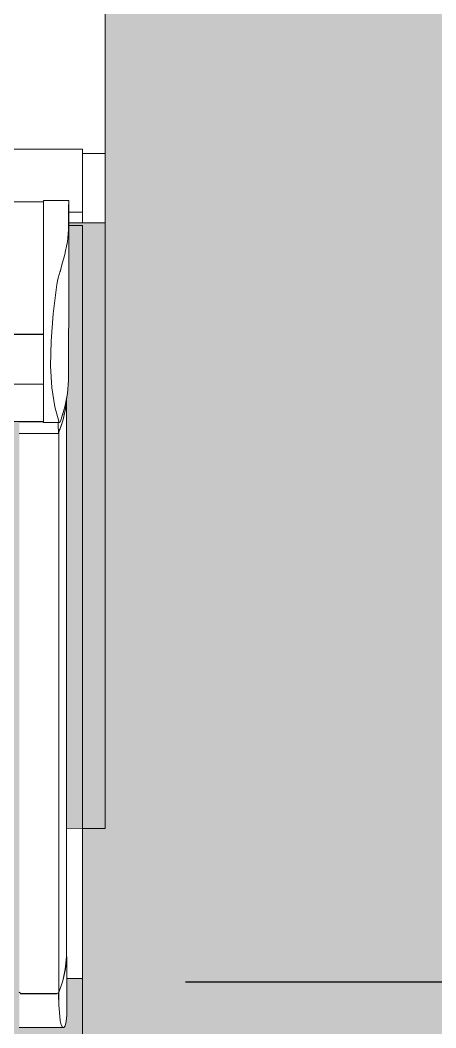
# Model space of a CAD drawing. Header units: metres. Extents: x -208 to 1512, y -277 to 123.
# Drawn here: x 840.688 to 841.113, y -15.047 to -14.018 of the extents above; entities that cross this region are included whole.
import ezdxf

# ---------------------------------------------------------------- set-up
doc = ezdxf.new("R2010")
doc.units = ezdxf.units.M
doc.header["$MEASUREMENT"] = 0
doc.linetypes.add('Baufluchtlinie', pattern=[2.6, 1.6, -1])
doc.linetypes.add('Wipeout_Contour', pattern=[1, 0, -1])
for name, color, linetype in [('325 Dachfenster', 7, 'Continuous'), ('330 Dachaufbau', 7, 'Continuous'), ('918 Lageplan Beschriftung.x', 7, 'Continuous'), ('Neubau_840 Baulinien', 7, 'Continuous')]:
    doc.layers.add(name, color=color, linetype=linetype)

# ---------------------------------------------------------------- blocks, each defined once
blk = doc.blocks.new('Dachfläche_66_5', base_point=(837.8073, -13.585))
at = {"layer": '330 Dachaufbau', "linetype": 'Continuous', "lineweight": 0, "true_color": 0x000000}
blk.add_hatch(color=18, dxfattribs=at).paths.add_polyline_path([(844.2073, -10.4946), (843.7651, -10.4946), (843.7651, -11.155), (843.7572, -11.155), (843.7572, -13.585), (837.8073, -13.585), (837.8073, -15.07), (839.0023, -15.07), (839.0023, -14.228), (840.7523, -14.228), (840.7523, -15.07), (841.4673, -15.07), (841.4673, -14.228), (843.2173, -14.228), (843.2173, -15.07), (844.1921, -15.07)])
at = {"layer": '330 Dachaufbau', "color": 7, "linetype": 'Continuous', "lineweight": 18, "flags": 128}
for points in [[(840.7523, -14.228), (839.0023, -14.228)], [(840.7523, -15.07), (840.7523, -14.228)]]:
    blk.add_lwpolyline(points, dxfattribs=at)
blk = doc.blocks.new('VELUX SlopeRoofBundle[43]_5', base_point=(825.2573, 0))
at = {"color": 254, "linetype": 'Wipeout_Contour', "lineweight": 0, "ltscale": 3363.382008}
blk.add_wipeout([(840.7124, -14.2026), (840.7124, -14.21), (840.738, -14.21), (840.7381, -14.2026)], dxfattribs=at).dxf.layer = '325 Dachfenster'
at = {"color": 254, "linetype": 'Wipeout_Contour', "lineweight": 0, "ltscale": 4203.885033}
blk.add_wipeout([(840.7124, -14.2682), (840.7124, -14.2747), (840.7293, -14.2747), (840.73, -14.2728), (840.7311, -14.2682)], dxfattribs=at).dxf.layer = '325 Dachfenster'
at = {"color": 254, "linetype": 'Wipeout_Contour', "lineweight": 0, "ltscale": 3363.638412}
blk.add_wipeout([(840.7124, -14.2882), (840.7124, -14.3183), (840.7221, -14.3183), (840.7259, -14.2882)], dxfattribs=at).dxf.layer = '325 Dachfenster'
at = {"color": 254, "linetype": 'Wipeout_Contour', "lineweight": 0, "ltscale": 3363.656284}
blk.add_wipeout([(840.7124, -14.4134), (840.7124, -14.4294), (840.7283, -14.4294), (840.7238, -14.4134)], dxfattribs=at).dxf.layer = '325 Dachfenster'
at = {"color": 254, "linetype": 'Wipeout_Contour', "lineweight": 0, "ltscale": 3363.396474}
blk.add_wipeout([(840.6876, -15.0403), (840.6876, -15.0445), (840.7304, -15.0445), (840.7295, -15.0403)], dxfattribs=at).dxf.layer = '325 Dachfenster'
at = {"color": 254, "linetype": 'Wipeout_Contour', "lineweight": 0, "ltscale": 3363.45318}
blk.add_wipeout([(840.7124, -14.2816), (840.7124, -14.2882), (840.7259, -14.2882), (840.7272, -14.2816)], dxfattribs=at).dxf.layer = '325 Dachfenster'
at = {"color": 254, "linetype": 'Wipeout_Contour', "lineweight": 0, "ltscale": 3363.618159}
blk.add_wipeout([(840.7124, -14.394), (840.7124, -14.4134), (840.7238, -14.4134), (840.7209, -14.394)], dxfattribs=at).dxf.layer = '325 Dachfenster'
at = {"color": 254, "linetype": 'Wipeout_Contour', "lineweight": 0, "ltscale": 3363.400122}
blk.add_wipeout([(840.6876, -15.0278), (840.6876, -15.0403), (840.7295, -15.0403), (840.7282, -15.0278)], dxfattribs=at).dxf.layer = '325 Dachfenster'
at = {"color": 254, "linetype": 'Wipeout_Contour', "lineweight": 0, "ltscale": 4203.790664}
blk.add_wipeout([(840.6876, -15.0468), (840.6876, -15.0472), (840.7331, -15.0472), (840.7321, -15.0469), (840.7318, -15.0468)], dxfattribs=at).dxf.layer = '325 Dachfenster'
at = {"color": 254, "linetype": 'Wipeout_Contour', "lineweight": 0, "ltscale": 4204.491549}
blk.add_wipeout([(840.73, -14.2728), (840.73, -14.4269), (840.7341, -14.4134), (840.7341, -14.2578), (840.7311, -14.2682)], dxfattribs=at).dxf.layer = '325 Dachfenster'
at = {"color": 254, "linetype": 'Wipeout_Contour', "lineweight": 0, "ltscale": 3363.508671}
blk.add_wipeout([(840.7196, -14.3715), (840.7124, -14.3715), (840.7124, -14.394), (840.7209, -14.394)], dxfattribs=at).dxf.layer = '325 Dachfenster'
at = {"color": 254, "linetype": 'Wipeout_Contour', "lineweight": 0, "ltscale": 3363.408416}
blk.add_wipeout([(840.6876, -15.0445), (840.6876, -15.0468), (840.7318, -15.0468), (840.7304, -15.0445)], dxfattribs=at).dxf.layer = '325 Dachfenster'
at = {"color": 254, "linetype": 'Wipeout_Contour', "lineweight": 0, "ltscale": 4204.516589}
blk.add_wipeout([(840.7341, -14.2578), (840.7341, -14.4134), (840.7367, -14.3998), (840.7367, -14.2444), (840.7348, -14.254)], dxfattribs=at).dxf.layer = '325 Dachfenster'
at = {"color": 254, "linetype": 'Wipeout_Contour', "lineweight": 0, "ltscale": 3363.411361}
blk.add_wipeout([(840.7124, -14.3462), (840.7124, -14.3715), (840.7196, -14.3715), (840.72, -14.3462)], dxfattribs=at).dxf.layer = '325 Dachfenster'
at = {"color": 254, "linetype": 'Wipeout_Contour', "lineweight": 0, "ltscale": 3361.73591}
blk.add_wipeout([(839.9084, -14.3908), (839.9084, -14.4121), (840.7124, -14.4121), (840.7124, -14.3908)], dxfattribs=at).dxf.layer = '325 Dachfenster'
at = {"color": 254, "linetype": 'Wipeout_Contour', "lineweight": 0, "ltscale": 4204.518041}
blk.add_wipeout([(840.7367, -14.2444), (840.7367, -14.3998), (840.738, -14.3859), (840.738, -14.2322), (840.7371, -14.2409)], dxfattribs=at).dxf.layer = '325 Dachfenster'
at = {"color": 254, "linetype": 'Wipeout_Contour', "lineweight": 0, "ltscale": 3363.570999}
blk.add_wipeout([(840.7124, -14.3183), (840.7124, -14.3462), (840.72, -14.3462), (840.7221, -14.3183)], dxfattribs=at).dxf.layer = '325 Dachfenster'
at = {"color": 254, "linetype": 'Wipeout_Contour', "lineweight": 0, "ltscale": 3361.735153}
blk.add_wipeout([(839.9084, -14.3908), (840.7124, -14.3908), (840.7124, -14.39), (839.9084, -14.39)], dxfattribs=at).dxf.layer = '325 Dachfenster'
at = {"color": 254, "linetype": 'Wipeout_Contour', "lineweight": 0, "ltscale": 6726.844689}
blk.add_wipeout([(840.738, -14.2322), (840.738, -14.3643), (840.738, -14.3699), (840.7381, -14.2962), (840.7381, -14.2047), (840.7381, -14.2026), (840.738, -14.21), (840.738, -14.2187)], dxfattribs=at).dxf.layer = '325 Dachfenster'
at = {"color": 254, "linetype": 'Wipeout_Contour', "lineweight": 0, "ltscale": 10089.397694}
blk.add_wipeout([(840.7196, -14.3715), (840.7209, -14.394), (840.7238, -14.4134), (840.7283, -14.4294), (840.7289, -14.4291), (840.73, -14.4269), (840.73, -14.2728), (840.7293, -14.2747), (840.7272, -14.2816), (840.7259, -14.2882), (840.7221, -14.3183), (840.72, -14.3462)], dxfattribs=at).dxf.layer = '325 Dachfenster'
at = {"color": 254, "linetype": 'Wipeout_Contour', "lineweight": 0, "ltscale": 3361.72915}
blk.add_wipeout([(840.7124, -14.2876), (839.9084, -14.2876), (839.9084, -14.3174), (840.7124, -14.3174)], dxfattribs=at).dxf.layer = '325 Dachfenster'
at = {"color": 254, "linetype": 'Wipeout_Contour', "lineweight": 0, "ltscale": 3361.734321}
blk.add_wipeout([(839.9084, -14.39), (840.7124, -14.39), (840.7124, -14.3665), (839.9084, -14.3665)], dxfattribs=at).dxf.layer = '325 Dachfenster'
at = {"layer": '325 Dachfenster', "linetype": 'Continuous', "lineweight": 0, "flags": 128}
for points in [[(840.7381, -14.2047), (840.7381, -14.2026)], [(840.738, -14.3699), (840.7381, -14.2962)], [(840.738, -14.3846), (840.738, -14.3699)], [(839.9084, -14.39), (840.7124, -14.39)]]:
    blk.add_lwpolyline(points, dxfattribs=at)
at = {"color": 254, "linetype": 'Wipeout_Contour', "lineweight": 0, "ltscale": 3363.38316}
blk.add_wipeout([(840.7124, -14.2187), (840.7124, -14.2291), (840.738, -14.2291), (840.738, -14.2187)], dxfattribs=at).dxf.layer = '325 Dachfenster'
at = {"color": 254, "linetype": 'Wipeout_Contour', "lineweight": 0, "ltscale": 4203.920665}
blk.add_wipeout([(840.7124, -14.254), (840.7124, -14.2682), (840.7311, -14.2682), (840.7341, -14.2578), (840.7348, -14.254)], dxfattribs=at).dxf.layer = '325 Dachfenster'
at = {"color": 254, "linetype": 'Wipeout_Contour', "lineweight": 0, "ltscale": 3363.490511}
blk.add_wipeout([(840.7124, -14.2747), (840.7124, -14.2816), (840.7272, -14.2816), (840.7293, -14.2747)], dxfattribs=at).dxf.layer = '325 Dachfenster'
at = {"color": 254, "linetype": 'Wipeout_Contour', "lineweight": 0, "ltscale": 3361.730904}
blk.add_wipeout([(839.9084, -14.3174), (839.9084, -14.3391), (840.7124, -14.3391), (840.7124, -14.3174)], dxfattribs=at).dxf.layer = '325 Dachfenster'
at = {"color": 254, "linetype": 'Wipeout_Contour', "lineweight": 0, "ltscale": 3363.428537}
blk.add_wipeout([(840.7348, -14.4098), (840.7348, -14.4152), (840.7361, -14.403), (840.7361, -14.4029)], dxfattribs=at).dxf.layer = '325 Dachfenster'
at = {"color": 254, "linetype": 'Wipeout_Contour', "lineweight": 0, "ltscale": 3363.382527}
blk.add_wipeout([(840.7124, -14.21), (840.7124, -14.2187), (840.738, -14.2187), (840.738, -14.21)], dxfattribs=at).dxf.layer = '325 Dachfenster'
at = {"color": 254, "linetype": 'Wipeout_Contour', "lineweight": 0, "ltscale": 4203.774543}
blk.add_wipeout([(840.7124, -14.2291), (840.7124, -14.2409), (840.7371, -14.2409), (840.738, -14.2322), (840.738, -14.2291)], dxfattribs=at).dxf.layer = '325 Dachfenster'
at = {"color": 254, "linetype": 'Wipeout_Contour', "lineweight": 0, "ltscale": 3361.732617}
blk.add_wipeout([(840.7124, -14.3401), (839.9084, -14.3401), (839.9084, -14.3665), (840.7124, -14.3665)], dxfattribs=at).dxf.layer = '325 Dachfenster'
at = {"color": 254, "linetype": 'Wipeout_Contour', "lineweight": 0, "ltscale": 5886.755932}
blk.add_wipeout([(840.7281, -14.4294), (840.7281, -14.4393), (840.7321, -14.4274), (840.7321, -14.42), (840.73, -14.4269), (840.7289, -14.4291), (840.7283, -14.4294)], dxfattribs=at).dxf.layer = '325 Dachfenster'
at = {"layer": '325 Dachfenster', "linetype": 'Continuous', "lineweight": 0, "flags": 128}
blk.add_lwpolyline([(840.7523, -14.2144), (840.7381, -14.2144)], dxfattribs=at)
at = {"color": 254, "linetype": 'Wipeout_Contour', "lineweight": 0, "ltscale": 3361.722709}
blk.add_wipeout([(839.9084, -14.2038), (839.9084, -14.2113), (840.7124, -14.2113), (840.7124, -14.2038)], dxfattribs=at).dxf.layer = '325 Dachfenster'
at = {"color": 254, "linetype": 'Wipeout_Contour', "lineweight": 0, "ltscale": 4203.840026}
blk.add_wipeout([(840.7124, -14.2409), (840.7124, -14.254), (840.7348, -14.254), (840.7367, -14.2444), (840.7371, -14.2409)], dxfattribs=at).dxf.layer = '325 Dachfenster'
at = {"color": 254, "linetype": 'Wipeout_Contour', "lineweight": 0, "ltscale": 3361.731677}
blk.add_wipeout([(840.7124, -14.3393), (839.9084, -14.3393), (839.9084, -14.3399), (840.7124, -14.3399)], dxfattribs=at).dxf.layer = '325 Dachfenster'
at = {"color": 254, "linetype": 'Wipeout_Contour', "lineweight": 0, "ltscale": 4204.038858}
blk.add_wipeout([(840.7321, -14.4274), (840.7348, -14.4152), (840.7348, -14.4098), (840.7341, -14.4134), (840.7321, -14.42)], dxfattribs=at).dxf.layer = '325 Dachfenster'
at = {"layer": '325 Dachfenster', "linetype": 'Continuous', "lineweight": 0, "flags": 128}
for points in [[(839.9084, -14.2038), (840.7124, -14.2038)], [(840.7381, -14.2026), (840.7124, -14.2026)], [(840.7381, -14.2962), (840.7381, -14.2047)]]:
    blk.add_lwpolyline(points, dxfattribs=at)
at = {"color": 254, "linetype": 'Wipeout_Contour', "lineweight": 0, "ltscale": 3361.723256}
blk.add_wipeout([(839.9084, -14.22), (840.7124, -14.22), (840.7124, -14.2113), (839.9084, -14.2113)], dxfattribs=at).dxf.layer = '325 Dachfenster'
at = {"color": 254, "linetype": 'Wipeout_Contour', "lineweight": 0, "ltscale": 3361.726395}
blk.add_wipeout([(839.9084, -14.269), (840.7124, -14.269), (840.7124, -14.2549), (839.9084, -14.2549)], dxfattribs=at).dxf.layer = '325 Dachfenster'
at = {"color": 254, "linetype": 'Wipeout_Contour', "lineweight": 0, "ltscale": 3361.731651}
blk.add_wipeout([(839.9084, -14.3391), (839.9084, -14.3393), (840.7124, -14.3393), (840.7124, -14.3391)], dxfattribs=at).dxf.layer = '325 Dachfenster'
at = {"color": 254, "linetype": 'Wipeout_Contour', "lineweight": 0, "ltscale": 4204.651944}
blk.add_wipeout([(840.7346, -14.9874), (840.7359, -14.9751), (840.7359, -14.4048), (840.7348, -14.4152), (840.7346, -14.4161)], dxfattribs=at).dxf.layer = '325 Dachfenster'
at = {"color": 254, "linetype": 'Wipeout_Contour', "lineweight": 0, "ltscale": 3363.335546}
blk.add_wipeout([(840.6876, -14.4314), (840.6876, -14.4406), (840.7276, -14.4406), (840.7272, -14.4314)], dxfattribs=at).dxf.layer = '325 Dachfenster'
at = {"layer": '325 Dachfenster', "linetype": 'Continuous', "lineweight": 0, "flags": 128}
blk.add_lwpolyline([(840.7361, -14.4029), (840.7361, -14.403)], dxfattribs=at)
at = {"color": 254, "linetype": 'Wipeout_Contour', "lineweight": 0, "ltscale": 3361.723898}
blk.add_wipeout([(840.7124, -14.22), (839.9084, -14.22), (839.9084, -14.2303), (840.7124, -14.2303)], dxfattribs=at).dxf.layer = '325 Dachfenster'
at = {"color": 254, "linetype": 'Wipeout_Contour', "lineweight": 0, "ltscale": 3361.727079}
blk.add_wipeout([(839.9084, -14.269), (839.9084, -14.2751), (840.7124, -14.2751), (840.7124, -14.269)], dxfattribs=at).dxf.layer = '325 Dachfenster'
at = {"color": 254, "linetype": 'Wipeout_Contour', "lineweight": 0, "ltscale": 3361.731706}
blk.add_wipeout([(839.9084, -14.3401), (840.7124, -14.3401), (840.7124, -14.3399), (839.9084, -14.3399)], dxfattribs=at).dxf.layer = '325 Dachfenster'
at = {"color": 254, "linetype": 'Wipeout_Contour', "lineweight": 0, "ltscale": 5044.739154}
blk.add_wipeout([(840.6876, -14.4285), (840.6876, -14.4314), (840.7272, -14.4314), (840.7272, -14.4294), (840.7124, -14.4294), (840.7124, -14.4285)], dxfattribs=at).dxf.layer = '325 Dachfenster'
at = {"layer": '325 Dachfenster', "linetype": 'Continuous', "lineweight": 0, "flags": 128}
blk.add_lwpolyline([(839.9084, -14.3391), (840.7124, -14.3391)], dxfattribs=at)
at = {"color": 254, "linetype": 'Wipeout_Contour', "lineweight": 0, "ltscale": 3361.724643}
blk.add_wipeout([(839.9084, -14.2303), (839.9084, -14.242), (840.7124, -14.242), (840.7124, -14.2303)], dxfattribs=at).dxf.layer = '325 Dachfenster'
at = {"color": 254, "linetype": 'Wipeout_Contour', "lineweight": 0, "ltscale": 3361.727505}
blk.add_wipeout([(839.9084, -14.2751), (839.9084, -14.2815), (840.7124, -14.2815), (840.7124, -14.2751)], dxfattribs=at).dxf.layer = '325 Dachfenster'
at = {"color": 254, "linetype": 'Wipeout_Contour', "lineweight": 0, "ltscale": 3363.295908}
blk.add_wipeout([(840.6876, -14.4282), (840.6876, -14.4285), (840.7124, -14.4285), (840.7124, -14.4282)], dxfattribs=at).dxf.layer = '325 Dachfenster'
at = {"color": 254, "linetype": 'Wipeout_Contour', "lineweight": 0, "ltscale": 5045.204989}
blk.add_wipeout([(840.7272, -14.4314), (840.7276, -14.4406), (840.7277, -14.4405), (840.7281, -14.4393), (840.7281, -14.4294), (840.7272, -14.4294)], dxfattribs=at).dxf.layer = '325 Dachfenster'
at = {"color": 254, "linetype": 'Wipeout_Contour', "lineweight": 0, "ltscale": 3361.725479}
blk.add_wipeout([(840.7124, -14.242), (839.9084, -14.242), (839.9084, -14.2549), (840.7124, -14.2549)], dxfattribs=at).dxf.layer = '325 Dachfenster'
at = {"color": 254, "linetype": 'Wipeout_Contour', "lineweight": 0, "ltscale": 3361.72793}
blk.add_wipeout([(839.9084, -14.2876), (840.7124, -14.2876), (840.7124, -14.2815), (839.9084, -14.2815)], dxfattribs=at).dxf.layer = '325 Dachfenster'
at = {"color": 254, "linetype": 'Wipeout_Contour', "lineweight": 0, "ltscale": 3361.73719}
blk.add_wipeout([(840.7124, -14.4121), (839.9084, -14.4121), (839.9084, -14.4282), (840.7124, -14.4282)], dxfattribs=at).dxf.layer = '325 Dachfenster'
at = {"color": 254, "linetype": 'Wipeout_Contour', "lineweight": 0, "ltscale": 4204.722087}
blk.add_wipeout([(840.7319, -14.428), (840.7319, -14.9996), (840.7346, -14.9874), (840.7346, -14.4161), (840.7321, -14.4274)], dxfattribs=at).dxf.layer = '325 Dachfenster'
at = {"color": 254, "linetype": 'Wipeout_Contour', "lineweight": 0, "ltscale": 3363.34759}
blk.add_wipeout([(840.6893, -14.4406), (840.6893, -15.0125), (840.7261, -15.0125), (840.7261, -14.4406)], dxfattribs=at).dxf.layer = '325 Dachfenster'
at = {"layer": '325 Dachfenster', "linetype": 'Continuous', "lineweight": 0, "flags": 128}
for points in [[(840.7124, -14.2026), (840.7124, -14.21), (840.7124, -14.2187), (840.7124, -14.2291), (840.7124, -14.2409), (840.7124, -14.254), (840.7124, -14.2682), (840.7124, -14.2747), (840.7124, -14.2816), (840.7124, -14.2882), (840.7124, -14.3183), (840.7124, -14.3462), (840.7124, -14.3715), (840.7124, -14.394), (840.7124, -14.4134), (840.7124, -14.4294)], [(839.9084, -14.4282), (840.7124, -14.4282)], [(840.6876, -14.4285), (840.7124, -14.4285)]]:
    blk.add_lwpolyline(points, dxfattribs=at)
at = {"color": 254, "linetype": 'Wipeout_Contour', "lineweight": 0, "ltscale": 3363.270538}
blk.add_wipeout([(840.6893, -14.4406), (840.6876, -14.4406), (840.6876, -15.0112), (840.6893, -15.0125)], dxfattribs=at).dxf.layer = '325 Dachfenster'
at = {"color": 254, "linetype": 'Wipeout_Contour', "lineweight": 0, "ltscale": 5044.436101}
blk.add_wipeout([(840.7261, -14.4406), (840.7261, -15.0125), (840.7279, -15.0115), (840.7279, -14.4398), (840.7277, -14.4405), (840.7276, -14.4406)], dxfattribs=at).dxf.layer = '325 Dachfenster'
at = {"color": 254, "linetype": 'Wipeout_Contour', "lineweight": 0, "ltscale": 4204.729808}
blk.add_wipeout([(840.7279, -14.4398), (840.7279, -15.0115), (840.7319, -14.9996), (840.7319, -14.428), (840.7281, -14.4393)], dxfattribs=at).dxf.layer = '325 Dachfenster'
at = {"layer": '325 Dachfenster', "linetype": 'Continuous', "lineweight": 0, "flags": 128}
for points in [[(840.7381, -14.2026), (840.738, -14.21), (840.738, -14.2187), (840.738, -14.2291), (840.738, -14.2322), (840.7371, -14.2409), (840.7367, -14.2444), (840.7348, -14.254), (840.7341, -14.2578), (840.7311, -14.2682), (840.73, -14.2728), (840.7293, -14.2747), (840.7272, -14.2816), (840.7259, -14.2882), (840.7221, -14.3183), (840.72, -14.3462), (840.7196, -14.3715), (840.7209, -14.394), (840.7238, -14.4134), (840.7283, -14.4294)], [(840.7289, -14.4291), (840.73, -14.4269), (840.7341, -14.4134), (840.7367, -14.3998), (840.738, -14.3859), (840.738, -14.3846)], [(840.7277, -14.4405), (840.7281, -14.4393), (840.7321, -14.4274), (840.7348, -14.4152), (840.7361, -14.403)], [(840.7283, -14.4294), (840.7124, -14.4294)], [(840.7272, -14.4294), (840.7272, -14.4314), (840.7276, -14.4406)], [(840.7283, -14.4294), (840.7289, -14.4291)], [(840.7276, -14.4406), (840.6876, -14.4406)], [(840.7276, -14.4406), (840.7277, -14.4405)]]:
    blk.add_lwpolyline(points, dxfattribs=at)
at = {"color": 254, "linetype": 'Wipeout_Contour', "lineweight": 0, "ltscale": 5046.233762}
blk.add_wipeout([(840.7359, -14.8439), (840.7359, -14.975), (840.7361, -14.9751), (840.7361, -14.997), (840.7523, -14.997), (840.7523, -14.8439)], dxfattribs=at).dxf.layer = '325 Dachfenster'
at = {"color": 254, "linetype": 'Wipeout_Contour', "lineweight": 0, "ltscale": 4203.754482}
blk.add_wipeout([(840.7276, -15.013), (840.6876, -15.013), (840.6876, -15.0278), (840.7282, -15.0278), (840.7281, -15.0246)], dxfattribs=at).dxf.layer = '325 Dachfenster'
at = {"layer": '325 Dachfenster', "linetype": 'Continuous', "lineweight": 0, "flags": 128}
blk.add_lwpolyline([(840.7523, -14.8439), (840.7523, -14.997)], dxfattribs=at)
at = {"color": 254, "linetype": 'Wipeout_Contour', "lineweight": 0, "ltscale": 11768.938116}
blk.add_wipeout([(840.6893, -15.0125), (840.6876, -15.0112), (840.6876, -15.0126), (840.7277, -15.0126), (840.7281, -15.0115), (840.7321, -14.9996), (840.7348, -14.9874), (840.7361, -14.9751), (840.7359, -14.975), (840.7359, -14.9751), (840.7346, -14.9874), (840.7319, -14.9996), (840.7279, -15.0115), (840.7261, -15.0125)], dxfattribs=at).dxf.layer = '325 Dachfenster'
at = {"color": 254, "linetype": 'Wipeout_Contour', "lineweight": 0, "ltscale": 3363.267487}
blk.add_wipeout([(840.7277, -15.0126), (840.7276, -15.013), (840.7281, -15.0246), (840.7281, -15.0115)], dxfattribs=at).dxf.layer = '325 Dachfenster'
at = {"color": 254, "linetype": 'Wipeout_Contour', "lineweight": 0, "ltscale": 3363.369412}
blk.add_wipeout([(840.6876, -15.013), (840.7276, -15.013), (840.7277, -15.0126), (840.6876, -15.0126)], dxfattribs=at).dxf.layer = '325 Dachfenster'
at = {"layer": '325 Dachfenster', "linetype": 'Continuous', "lineweight": 0, "flags": 128}
blk.add_lwpolyline([(840.6893, -15.0125), (840.6876, -15.0112)], dxfattribs=at)
at = {"color": 254, "linetype": 'Wipeout_Contour', "lineweight": 0, "ltscale": 5045.003855}
blk.add_wipeout([(840.7348, -14.9874), (840.7321, -14.9996), (840.7321, -15.0469), (840.7331, -15.0472), (840.7344, -15.0453), (840.7348, -15.0442)], dxfattribs=at).dxf.layer = '325 Dachfenster'
at = {"color": 254, "linetype": 'Wipeout_Contour', "lineweight": 0, "ltscale": 6727.072857}
blk.add_wipeout([(840.7281, -15.0115), (840.7281, -15.0246), (840.7282, -15.0278), (840.7295, -15.0403), (840.7304, -15.0445), (840.7318, -15.0468), (840.7321, -15.0469), (840.7321, -14.9996)], dxfattribs=at).dxf.layer = '325 Dachfenster'
at = {"layer": '325 Dachfenster', "linetype": 'Continuous', "lineweight": 0, "flags": 128}
for points in [[(840.7279, -15.0115), (840.7279, -14.4398)], [(840.7261, -15.0125), (840.6893, -15.0125)], [(840.7279, -15.0115), (840.7261, -15.0125)], [(840.7276, -15.013), (840.7277, -15.0126)]]:
    blk.add_lwpolyline(points, dxfattribs=at)
at = {"color": 254, "linetype": 'Wipeout_Contour', "lineweight": 0, "ltscale": 4204.44743}
blk.add_wipeout([(840.7361, -14.9751), (840.7348, -14.9874), (840.7348, -15.0442), (840.7354, -15.041), (840.7361, -15.0346)], dxfattribs=at).dxf.layer = '325 Dachfenster'
at = {"layer": '325 Dachfenster', "linetype": 'Continuous', "lineweight": 0, "flags": 128}
for points in [[(840.7359, -14.9751), (840.7359, -14.4048)], [(840.7361, -14.9751), (840.7348, -14.9874), (840.7321, -14.9996), (840.7281, -15.0115), (840.7277, -15.0126)], [(840.7359, -14.9751), (840.7346, -14.9874), (840.7319, -14.9996), (840.7279, -15.0115)], [(840.7359, -14.975), (840.7361, -14.9751)], [(840.7361, -14.9751), (840.7361, -15.0346)], [(840.7361, -14.997), (840.7523, -14.997)], [(840.7276, -15.013), (840.7281, -15.0246), (840.7282, -15.0278), (840.7295, -15.0403), (840.7304, -15.0445), (840.7318, -15.0468), (840.7321, -15.0469), (840.7331, -15.0472), (840.7344, -15.0453), (840.7348, -15.0442), (840.7354, -15.041), (840.7361, -15.0346)], [(840.7331, -15.0472), (840.6876, -15.0472)]]:
    blk.add_lwpolyline(points, dxfattribs=at)
blk = doc.blocks.new('Dachfläche_74_5', base_point=(840.7754, -14.8439))
at = {"layer": '325 Dachfenster', "color": 7, "linetype": 'Continuous', "lineweight": 13, "true_color": 0xf4f4f4, "flags": 128}
blk.add_lwpolyline([(840.7754, -14.8439), (840.7359, -14.8439)], dxfattribs=at)
at = {"color": 254, "linetype": 'Wipeout_Contour', "lineweight": 0, "ltscale": 15120.199298}
blk.add_wipeout([(839.0154, -14.1502), (839.0154, -14.2255), (839.0528, -14.2255), (839.0528, -14.2047), (839.0528, -14.2026), (839.0784, -14.2026), (839.0784, -14.2038), (839.8824, -14.2038), (839.8824, -14.2026), (839.9084, -14.2026), (839.9084, -14.2038), (840.7124, -14.2038), (840.7124, -14.2026), (840.7381, -14.2026), (840.7381, -14.2047), (840.7381, -14.2255), (840.7523, -14.2255), (840.7523, -14.1502)], dxfattribs=at).dxf.layer = '325 Dachfenster'
at = {"layer": '325 Dachfenster', "linetype": 'Continuous', "lineweight": 0, "true_color": 0x000000}
blk.add_hatch(color=18, dxfattribs=at).paths.add_polyline_path([(840.7359, -14.4048), (840.7359, -14.8439), (840.7754, -14.8439), (840.7754, -14.2255), (840.7381, -14.2255), (840.7381, -14.2844), (840.7381, -14.2864), (840.7381, -14.2968), (840.738, -14.3699), (840.738, -14.3859), (840.7367, -14.3998), (840.7361, -14.4029), (840.7361, -14.403)])
at = {"color": 254, "linetype": 'Wipeout_Contour', "lineweight": 0, "ltscale": 5040.889102}
blk.add_wipeout([(840.7754, -13.5322), (839.0473, -13.5322), (839.0473, -14.1502), (840.7523, -14.1502), (840.7523, -14.1544), (840.7754, -14.1544)], dxfattribs=at).dxf.layer = '325 Dachfenster'
at = {"color": 254, "linetype": 'Wipeout_Contour', "lineweight": 0, "ltscale": 3363.53495}
blk.add_wipeout([(840.7754, -14.1544), (840.7523, -14.1544), (840.7523, -14.2255), (840.7754, -14.2255)], dxfattribs=at).dxf.layer = '325 Dachfenster'
at = {"layer": '325 Dachfenster', "color": 7, "linetype": 'Continuous', "lineweight": 13, "true_color": 0xf4f4f4, "flags": 128}
for points in [[(840.7754, -14.1544), (840.7754, -13.5322)], [(840.7523, -14.1502), (839.0154, -14.1502)], [(840.7523, -14.2255), (840.7523, -14.1502)], [(840.7523, -14.1544), (840.7754, -14.1544)], [(840.7754, -14.2255), (840.7754, -14.1544)], [(840.7381, -14.2255), (840.7754, -14.2255)], [(840.7381, -14.2255), (840.7754, -14.2255)], [(840.7754, -14.2255), (840.7754, -14.8439)], [(840.7754, -14.2255), (840.7754, -14.2255)]]:
    blk.add_lwpolyline(points, dxfattribs=at)
at = {"layer": '325 Dachfenster', "linetype": 'Continuous', "lineweight": 0}
blk.add_blockref('VELUX SlopeRoofBundle[43]_5', (825.2573, 0), dxfattribs=at)

msp = doc.modelspace()

# ---------------------------------------------------------------- hatches: boundary and pattern name
at = {"layer": '918 Lageplan Beschriftung.x', "linetype": 'Continuous', "lineweight": 0, "true_color": 0x3f0000}
msp.add_hatch(color=18, dxfattribs=at).paths.add_polyline_path([(825.3125, -15.07), (830.6323, -15.07), (830.6323, -15.97), (838.8623, -15.97), (838.8623, -15.07), (844.1921, -15.07), (844.2425, 0.07), (838.3473, 0.07), (838.3473, 0.8), (831.1473, 0.8), (831.1473, 0.07), (825.257, 0.07)])

# ---------------------------------------------------------------- linework, layer by layer
at = {"layer": 'Neubau_840 Baulinien', "color": 1, "linetype": 'Baufluchtlinie', "lineweight": 25, "true_color": 0xfb0106}
msp.add_lwpolyline([(806.3056, -14.8926), (825.2573, -15), (844.2449, -15.0005), (863.2334, -15.0159)], dxfattribs=at)

# ---------------------------------------------------------------- next in the draw order: block references
at = {"layer": '330 Dachaufbau', "color": 7, "linetype": 'Continuous', "lineweight": 18}
msp.add_blockref('Dachfläche_66_5', (837.8073, -13.585), dxfattribs=at)

# ---------------------------------------------------------------- next in the draw order: block references
at = {"layer": '325 Dachfenster', "color": 7, "linetype": 'Continuous', "lineweight": 13, "true_color": 0xf4f4f4}
msp.add_blockref('Dachfläche_74_5', (840.7754, -14.8439), dxfattribs=at)

doc.saveas('drawing.dxf')
